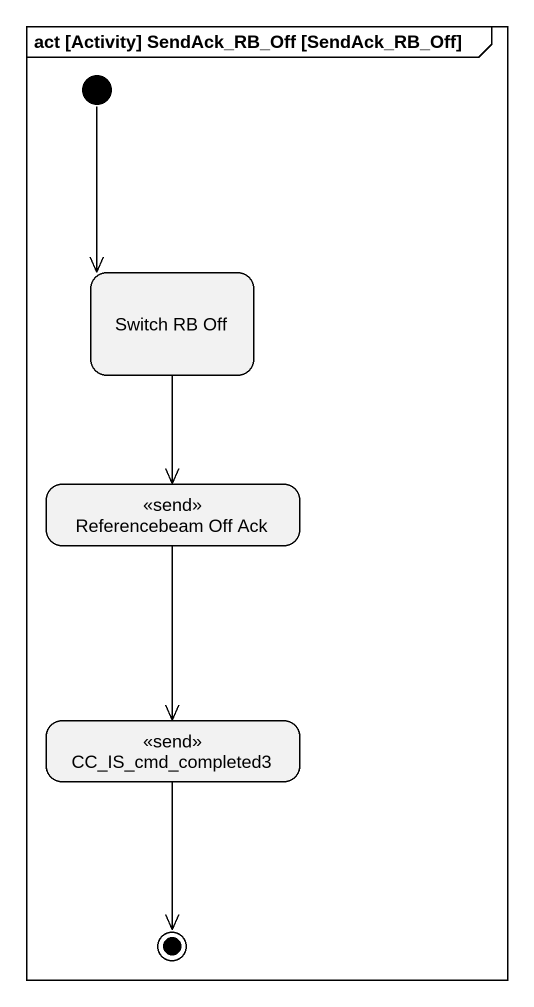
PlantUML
@startuml
mainframe act [Activity] SendAck_RB_Off [SendAck_RB_Off]
hide empty description
state "Switch RB Off" as Switch_RB_Off
state "Referencebeam Off Ack" as Referencebeam_Off_Ack <<send>>
state CC_IS_cmd_completed3 <<send>>
[*] --> Switch_RB_Off
Switch_RB_Off --> Referencebeam_Off_Ack
Referencebeam_Off_Ack --> CC_IS_cmd_completed3
CC_IS_cmd_completed3 --> [*]
@enduml
